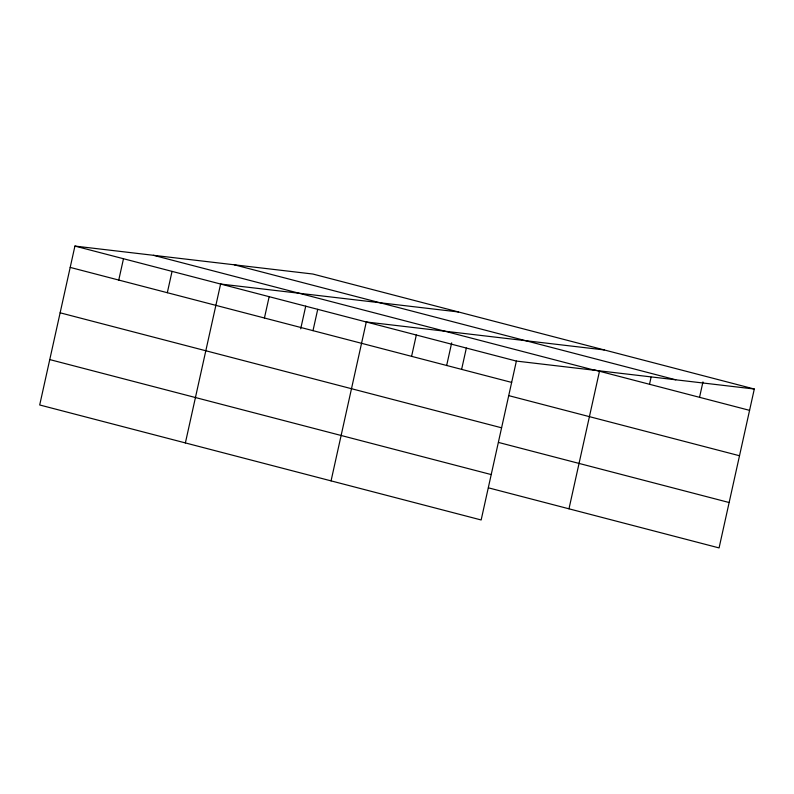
<?xml version="1.0" encoding="UTF-8"?>
<svg xmlns="http://www.w3.org/2000/svg" width="794" height="794" viewBox="0 0 794 794"><rect width="100%" height="100%" fill="white"/><g stroke="black" fill="none" stroke-linecap="round" stroke-linejoin="round"><path stroke-width="1.19" d="M754.3 389.02L312.846 274.029L74.924 246.08L39.7 404.98L481.154 519.971L516.378 361.081L754.3 389.02L719.076 547.92L488.439 487.834M118.753 280.064L123.487 258.735M167.316 292.708L172.05 271.379M185.379 442.923L220.603 284.034L458.525 311.973M264.432 318.007L269.166 296.678M300.708 328.805L305.74 306.107M312.995 330.661L317.729 309.332M331.058 480.876L366.282 321.977L604.204 349.926M411.59 356.337L416.314 335.018M446.645 365.558L451.677 342.859M461.622 369.379L466.346 348.05M568.98 508.815L599.48 371.255M649.512 384.286L651.09 377.18M699.544 397.318L702.958 381.914M234.329 264.809L675.783 379.8M593.555 369.706L749.576 410.349M153.441 255.301L594.895 370.302M74.924 246.08L516.378 361.081M70.2 267.409L511.654 382.41M508.875 395.67L739.512 455.746M60.136 312.806L501.59 427.807M498.503 442.437L729.14 502.523M49.764 359.583L491.218 474.574"/></g></svg>
